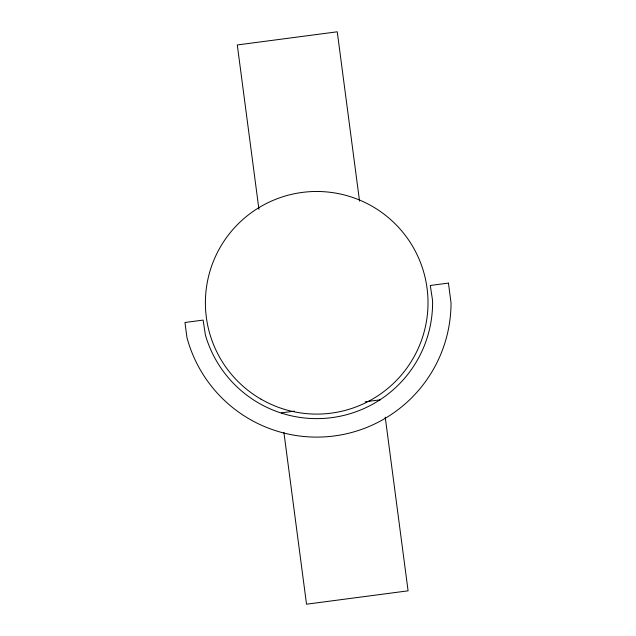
<?xml version="1.0" encoding="UTF-8"?>
<svg xmlns="http://www.w3.org/2000/svg" width="636" height="636" viewBox="0 0 636 636"><rect width="100%" height="100%" fill="white"/><g stroke="black" fill="none" stroke-linecap="round" stroke-linejoin="round"><path stroke-width="0.95" d="M281.335 412.851L294.412 411.126M365.159 401.817L380.32 399.813M359.539 201.127L337.247 31.8L237.292 44.957L258.939 209.363M385.225 417.144L408.089 590.828L306.52 604.2L283.918 432.472M448.436 283.092L430.294 285.485L432.567 300.438A115.895 115.895 0 0 1 205.396 335.045L203.115 320.091L184.965 322.484L186.952 337.557A134.331 134.331 0 0 0 451.035 302.792L448.436 283.092M261.046 399.185A111.308 111.308 0 0 0 428.012 302.792A111.308 111.308 0 0 0 261.046 206.39A111.308 111.308 0 0 0 261.046 399.185"/></g></svg>
